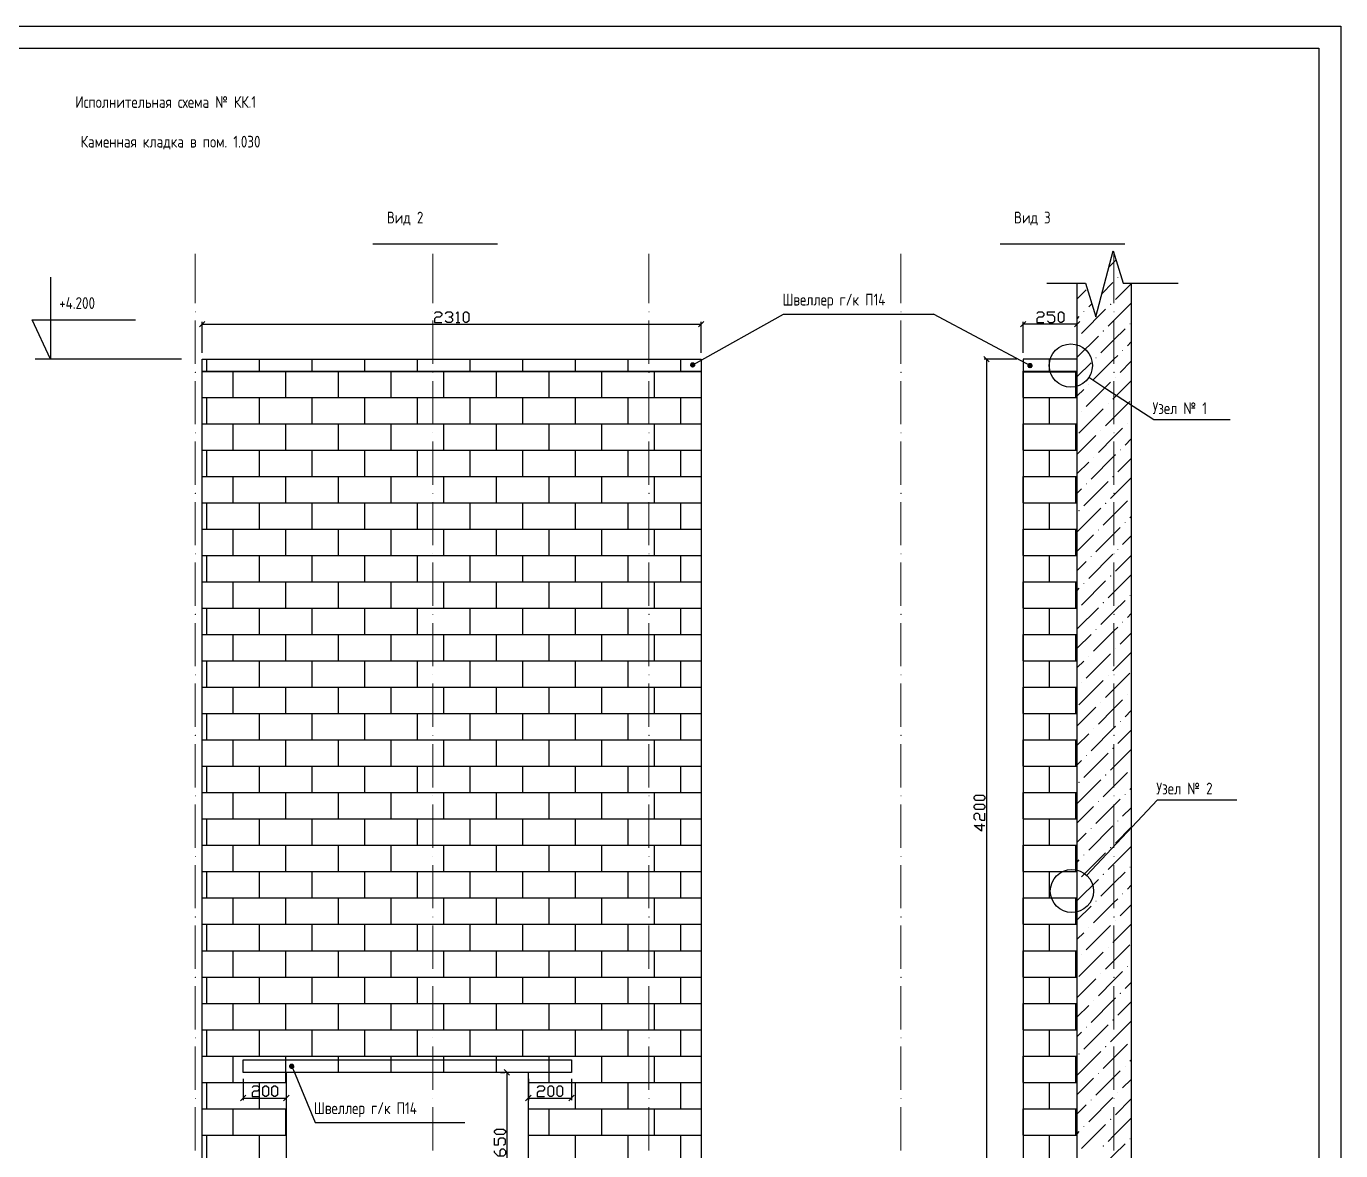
# Model space of a CAD drawing. Header units: millimetres. Extents: x 0.1 to 33, y 0 to 23.4.
# Drawn here: x 16.3 to 33.05, y 9.03 to 23.35 of the extents above; entities that cross this region are included whole.
import ezdxf

# ---------------------------------------------------------------- set-up
doc = ezdxf.new("R2010")
doc.units = ezdxf.units.MM
doc.layers.add('PDF _0', color=7, linetype='Continuous')
doc.layers.add('PDF _Текст', color=7, linetype='Continuous')
doc.layers.add('PDF _Оси-3', color=7, linetype='Continuous', true_color=0x989898)
doc.styles.get("Standard").update_dxf_attribs({"font": 'ГОСТ тип А.ttf'})

msp = doc.modelspace()

# ---------------------------------------------------------------- linework, layer by layer
at = {"layer": 'PDF _0', "lineweight": 25}
for points in [[(0.061, 23.354), (33.046, 23.354), (33.046, 0.031), (0.061, 0.031)], [(1.172, 23.076), (32.768, 23.076), (32.768, 0.309), (1.172, 0.309)], [(21.889, 19.58), (21.867, 19.603), (21.867, 19.695), (21.889, 19.717), (21.912, 19.717), (21.935, 19.695), (21.935, 19.603), (21.912, 19.58)], [(29.471, 19.58), (29.448, 19.603), (29.448, 19.695), (29.471, 19.717), (29.494, 19.717), (29.517, 19.695), (29.517, 19.603), (29.494, 19.58)], [(28.512, 13.514), (28.489, 13.491), (28.398, 13.491), (28.375, 13.514), (28.375, 13.537), (28.398, 13.56), (28.489, 13.56), (28.512, 13.537)], [(28.512, 13.4), (28.489, 13.377), (28.398, 13.377), (28.375, 13.4), (28.375, 13.423), (28.398, 13.445), (28.489, 13.445), (28.512, 13.423)], [(19.336, 9.719), (19.313, 9.742), (19.313, 9.834), (19.336, 9.857), (19.359, 9.857), (19.382, 9.834), (19.382, 9.742), (19.359, 9.719)], [(19.451, 9.719), (19.428, 9.742), (19.428, 9.834), (19.451, 9.857), (19.474, 9.857), (19.497, 9.834), (19.497, 9.742), (19.474, 9.719)], [(22.97, 9.719), (22.947, 9.742), (22.947, 9.834), (22.97, 9.857), (22.993, 9.857), (23.016, 9.834), (23.016, 9.742), (22.993, 9.719)], [(23.085, 9.719), (23.062, 9.742), (23.062, 9.834), (23.085, 9.857), (23.108, 9.857), (23.131, 9.834), (23.131, 9.742), (23.108, 9.719)], [(22.403, 9.259), (22.38, 9.236), (22.288, 9.236), (22.265, 9.259), (22.265, 9.282), (22.288, 9.305), (22.38, 9.305), (22.403, 9.282)]]:
    msp.add_lwpolyline(points, close=True, dxfattribs=at)
for points in [[(20.715, 20.583), (22.303, 20.583)], [(28.705, 20.583), (30.294, 20.583)], [(29.303, 20.081), (29.794, 20.081), (29.925, 19.652), (30.145, 20.494), (30.276, 20.081), (30.977, 20.081)], [(30.183, 20.375), (30.157, 20.349), (30.089, 20.281)], [(16.608, 20.159), (16.608, 19.112), (16.374, 19.616), (17.69, 19.616)], [(30.377, 20.081), (30.377, 7.55), (27.859, 7.55), (27.859, 7.715), (29.001, 7.715)], [(29.689, 7.55), (29.689, 20.081)], [(29.804, 19.995), (29.689, 19.881)], [(30.144, 20.088), (30.002, 19.946)], [(30.377, 20.074), (30.175, 19.872)], [(29.874, 19.818), (29.835, 19.779)], [(30.377, 19.827), (30.157, 19.607), (30.082, 19.532)], [(21.499, 19.695), (21.522, 19.717), (21.568, 19.717), (21.591, 19.695), (21.591, 19.672), (21.568, 19.649), (21.522, 19.649), (21.499, 19.626), (21.499, 19.58), (21.591, 19.58)], [(21.637, 19.695), (21.66, 19.717), (21.706, 19.717), (21.729, 19.695), (21.729, 19.672), (21.706, 19.649), (21.683, 19.649)], [(21.706, 19.649), (21.729, 19.626), (21.729, 19.603), (21.706, 19.58), (21.66, 19.58), (21.637, 19.603)], [(21.775, 19.695), (21.798, 19.717), (21.798, 19.58)], [(24.812, 19.054), (24.837, 19.067), (25.947, 19.687), (25.948, 19.687), (27.856, 19.687)], [(29.062, 19.044), (29.038, 19.057), (27.859, 19.687), (27.858, 19.687)], [(29.173, 19.695), (29.196, 19.717), (29.242, 19.717), (29.265, 19.695), (29.265, 19.672), (29.242, 19.649), (29.196, 19.649), (29.173, 19.626), (29.173, 19.58), (29.265, 19.58)], [(29.311, 19.603), (29.333, 19.58), (29.379, 19.58), (29.402, 19.603), (29.402, 19.649), (29.379, 19.672), (29.311, 19.672), (29.311, 19.717), (29.402, 19.717)], [(29.711, 19.655), (29.689, 19.633)], [(30.051, 19.748), (29.742, 19.439)], [(18.572, 19.595), (18.503, 19.526)], [(18.538, 19.195), (18.538, 19.588)], [(18.538, 19.561), (24.897, 19.561)], [(21.775, 19.58), (21.821, 19.58)], [(24.863, 19.526), (24.931, 19.595)], [(24.897, 19.195), (24.897, 19.588)], [(29.035, 19.595), (28.966, 19.526)], [(29.001, 19.195), (29.001, 19.588)], [(29.689, 19.561), (29.001, 19.561)], [(29.655, 19.526), (29.723, 19.595)], [(29.689, 19.195), (29.689, 19.588)], [(30.298, 19.501), (30.157, 19.36), (29.989, 19.192)], [(29.958, 19.408), (29.689, 19.139)], [(30.377, 19.333), (30.329, 19.285)], [(18.277, 19.112), (16.41, 19.112)], [(28.566, 19.078), (28.497, 19.146)], [(28.918, 19.112), (28.504, 19.112)], [(28.532, 19.112), (28.532, 7.55)], [(30.205, 19.161), (30.157, 19.113), (29.896, 18.852)], [(29.865, 19.068), (29.689, 18.892)], [(30.377, 19.086), (30.236, 18.945)], [(30.113, 18.821), (29.804, 18.512)], [(29.837, 18.882), (30.068, 18.731), (30.663, 18.344), (30.664, 18.344), (31.637, 18.344)], [(30.377, 18.838), (30.157, 18.618), (30.144, 18.605)], [(29.773, 18.728), (29.689, 18.645)], [(30.02, 18.481), (29.711, 18.172)], [(30.36, 18.574), (30.157, 18.371), (30.051, 18.265)], [(29.927, 18.141), (29.689, 17.903)], [(30.267, 18.234), (30.157, 18.124), (29.958, 17.925)], [(30.377, 18.097), (30.298, 18.018)], [(29.835, 17.801), (29.689, 17.656)], [(30.175, 17.894), (30.157, 17.876), (29.865, 17.585)], [(30.377, 17.849), (30.205, 17.678)], [(30.377, 17.602), (30.157, 17.382), (30.113, 17.338)], [(29.742, 17.461), (29.689, 17.408)], [(30.082, 17.554), (29.773, 17.245)], [(30.329, 17.307), (30.157, 17.135), (30.02, 16.998)], [(29.989, 17.214), (29.689, 16.914)], [(30.377, 17.108), (30.36, 17.09)], [(30.236, 16.967), (30.157, 16.888), (29.927, 16.658)], [(29.896, 16.874), (29.689, 16.667)], [(30.377, 16.861), (30.267, 16.751)], [(30.144, 16.627), (29.835, 16.318)], [(30.377, 16.613), (30.175, 16.411)], [(29.804, 16.534), (29.689, 16.42)], [(30.051, 16.287), (29.742, 15.978)], [(30.377, 16.366), (30.157, 16.146), (30.082, 16.071)], [(29.711, 16.194), (29.689, 16.172)], [(29.958, 15.947), (29.689, 15.678)], [(30.298, 16.04), (30.157, 15.899), (29.989, 15.731)], [(30.377, 15.872), (30.329, 15.823)], [(29.865, 15.607), (29.689, 15.431)], [(30.205, 15.7), (30.157, 15.651), (29.896, 15.391)], [(30.377, 15.624), (30.236, 15.483)], [(29.773, 15.267), (29.689, 15.183)], [(30.113, 15.36), (29.804, 15.051)], [(30.377, 15.377), (30.157, 15.157), (30.144, 15.144)], [(30.36, 15.113), (30.157, 14.91), (30.051, 14.804)], [(30.02, 15.02), (29.711, 14.711)], [(30.267, 14.773), (30.157, 14.663), (29.958, 14.464)], [(29.927, 14.68), (29.689, 14.442)], [(30.377, 14.636), (30.298, 14.556)], [(30.175, 14.433), (30.157, 14.415), (29.865, 14.124)], [(29.835, 14.34), (29.689, 14.195)], [(30.377, 14.388), (30.205, 14.216)], [(30.082, 14.093), (29.773, 13.784)], [(30.377, 14.141), (30.157, 13.921), (30.113, 13.877)], [(29.742, 14), (29.689, 13.947)], [(29.989, 13.753), (29.689, 13.453)], [(30.329, 13.846), (30.157, 13.674), (30.02, 13.537)], [(30.377, 13.647), (30.36, 13.629)], [(29.896, 13.413), (29.689, 13.206)], [(29.81, 12.538), (29.998, 12.739), (30.712, 13.499), (30.713, 13.499), (31.724, 13.499)], [(30.236, 13.506), (30.157, 13.426), (29.927, 13.197)], [(30.377, 13.399), (30.267, 13.289)], [(28.398, 13.239), (28.375, 13.262), (28.375, 13.308), (28.398, 13.331), (28.421, 13.331), (28.444, 13.308), (28.444, 13.262), (28.467, 13.239), (28.512, 13.239), (28.512, 13.331)], [(28.467, 13.193), (28.467, 13.101), (28.375, 13.17), (28.512, 13.17)], [(29.804, 13.073), (29.689, 12.958)], [(30.144, 13.166), (29.835, 12.857)], [(30.377, 13.152), (30.175, 12.949)], [(30.377, 12.905), (30.157, 12.685), (30.082, 12.61)], [(29.711, 12.733), (29.689, 12.711)], [(30.051, 12.826), (29.742, 12.517)], [(30.298, 12.579), (30.157, 12.438), (29.989, 12.27)], [(29.958, 12.486), (29.689, 12.217)], [(30.377, 12.411), (30.329, 12.362)], [(30.205, 12.239), (30.157, 12.19), (29.896, 11.93)], [(29.865, 12.146), (29.689, 11.97)], [(30.377, 12.163), (30.236, 12.022)], [(30.113, 11.899), (29.804, 11.59)], [(30.377, 11.916), (30.157, 11.696), (30.144, 11.682)], [(29.773, 11.806), (29.689, 11.722)], [(30.02, 11.559), (29.711, 11.25)], [(30.36, 11.652), (30.157, 11.449), (30.051, 11.342)], [(30.267, 11.312), (30.157, 11.201), (29.958, 11.003)], [(29.927, 11.219), (29.689, 10.981)], [(30.377, 11.174), (30.298, 11.095)], [(30.175, 10.972), (30.157, 10.954), (29.865, 10.663)], [(30.377, 10.927), (30.205, 10.755)], [(29.835, 10.879), (29.689, 10.733)], [(30.082, 10.632), (29.773, 10.323)], [(30.377, 10.68), (30.157, 10.46), (30.113, 10.415)], [(29.742, 10.539), (29.689, 10.486)], [(30.329, 10.385), (30.157, 10.213), (30.02, 10.075)], [(29.989, 10.292), (29.689, 9.992)], [(19.69, 10.079), (19.701, 10.053), (19.978, 9.387), (19.979, 9.387), (21.886, 9.387)], [(22.456, 9.993), (22.388, 10.062)], [(30.377, 10.186), (30.36, 10.168)], [(19.061, 9.945), (19.061, 9.673)], [(19.611, 9.945), (19.611, 9.673)], [(22.339, 10.027), (22.394, 10.027)], [(22.422, 10.027), (22.422, 8.238)], [(22.695, 9.945), (22.695, 9.673)], [(23.245, 9.945), (23.245, 9.673)], [(29.896, 9.952), (29.689, 9.745)], [(30.236, 10.045), (30.157, 9.965), (29.927, 9.736)], [(30.377, 9.938), (30.267, 9.828)], [(19.095, 9.735), (19.026, 9.666)], [(19.175, 9.834), (19.198, 9.857), (19.244, 9.857), (19.267, 9.834), (19.267, 9.811), (19.244, 9.788), (19.198, 9.788), (19.175, 9.765), (19.175, 9.719), (19.267, 9.719)], [(19.577, 9.666), (19.646, 9.735)], [(22.729, 9.735), (22.66, 9.666)], [(22.809, 9.834), (22.832, 9.857), (22.878, 9.857), (22.901, 9.834), (22.901, 9.811), (22.878, 9.788), (22.832, 9.788), (22.809, 9.765), (22.809, 9.719), (22.901, 9.719)], [(23.211, 9.666), (23.28, 9.735)], [(19.061, 9.7), (19.611, 9.7)], [(22.695, 9.7), (23.245, 9.7)], [(29.804, 9.612), (29.689, 9.497)], [(30.144, 9.705), (29.835, 9.396)], [(30.377, 9.691), (30.175, 9.488)], [(30.377, 9.444), (30.157, 9.224), (30.082, 9.148)], [(29.711, 9.272), (29.689, 9.25)], [(30.051, 9.365), (29.742, 9.056)], [(22.38, 9.098), (22.403, 9.121), (22.403, 9.167), (22.38, 9.19), (22.334, 9.19), (22.311, 9.167), (22.311, 9.098), (22.265, 9.098), (22.265, 9.19)], [(22.334, 8.96), (22.334, 9.029), (22.357, 9.052), (22.38, 9.052), (22.403, 9.029), (22.403, 8.983), (22.38, 8.96), (22.311, 8.96), (22.265, 9.006), (22.265, 9.029)], [(30.298, 9.117), (30.157, 8.976), (29.989, 8.808)]]:
    msp.add_lwpolyline(points, dxfattribs=at)
at = {"layer": 'PDF _0', "lineweight": 5}
for points in [[(30.205, 20.15), (30.207, 20.15), (30.207, 20.152), (30.205, 20.152)], [(30.113, 19.81), (30.115, 19.81), (30.115, 19.812), (30.113, 19.812)], [(29.773, 19.717), (29.775, 19.717), (29.775, 19.719), (29.773, 19.719)], [(30.02, 19.47), (30.022, 19.47), (30.022, 19.472), (30.02, 19.472)], [(30.36, 19.563), (30.362, 19.563), (30.362, 19.565), (30.36, 19.565)], [(29.927, 19.13), (29.929, 19.13), (29.929, 19.132), (29.927, 19.132)], [(30.267, 19.223), (30.269, 19.223), (30.269, 19.225), (30.267, 19.225)], [(29.835, 18.79), (29.837, 18.79), (29.837, 18.792), (29.835, 18.792)], [(30.175, 18.883), (30.177, 18.883), (30.177, 18.885), (30.175, 18.885)], [(29.742, 18.45), (29.744, 18.45), (29.744, 18.452), (29.742, 18.452)], [(30.082, 18.543), (30.084, 18.543), (30.084, 18.545), (30.082, 18.545)], [(30.329, 18.296), (30.331, 18.296), (30.331, 18.298), (30.329, 18.298)], [(29.989, 18.203), (29.991, 18.203), (29.991, 18.205), (29.989, 18.205)], [(30.236, 17.956), (30.238, 17.956), (30.238, 17.958), (30.236, 17.958)], [(29.896, 17.863), (29.898, 17.863), (29.898, 17.865), (29.896, 17.865)], [(30.144, 17.616), (30.146, 17.616), (30.146, 17.618), (30.144, 17.618)], [(29.804, 17.523), (29.806, 17.523), (29.806, 17.525), (29.804, 17.525)], [(30.051, 17.276), (30.053, 17.276), (30.053, 17.278), (30.051, 17.278)], [(29.711, 17.183), (29.713, 17.183), (29.713, 17.185), (29.711, 17.185)], [(29.958, 16.936), (29.96, 16.936), (29.96, 16.938), (29.958, 16.938)], [(30.298, 17.029), (30.3, 17.029), (30.3, 17.031), (30.298, 17.031)], [(29.865, 16.596), (29.867, 16.596), (29.867, 16.598), (29.865, 16.598)], [(30.205, 16.689), (30.207, 16.689), (30.207, 16.691), (30.205, 16.691)], [(29.773, 16.256), (29.775, 16.256), (29.775, 16.258), (29.773, 16.258)], [(30.113, 16.349), (30.115, 16.349), (30.115, 16.351), (30.113, 16.351)], [(30.36, 16.102), (30.362, 16.102), (30.362, 16.104), (30.36, 16.104)], [(30.02, 16.009), (30.022, 16.009), (30.022, 16.011), (30.02, 16.011)], [(30.267, 15.762), (30.269, 15.762), (30.269, 15.764), (30.267, 15.764)], [(29.927, 15.669), (29.929, 15.669), (29.929, 15.671), (29.927, 15.671)], [(30.175, 15.422), (30.177, 15.422), (30.177, 15.424), (30.175, 15.424)], [(29.835, 15.329), (29.837, 15.329), (29.837, 15.331), (29.835, 15.331)], [(30.082, 15.082), (30.084, 15.082), (30.084, 15.084), (30.082, 15.084)], [(29.742, 14.989), (29.744, 14.989), (29.744, 14.991), (29.742, 14.991)], [(29.989, 14.742), (29.991, 14.742), (29.991, 14.744), (29.989, 14.744)], [(30.329, 14.835), (30.331, 14.835), (30.331, 14.837), (30.329, 14.837)], [(29.896, 14.402), (29.898, 14.402), (29.898, 14.404), (29.896, 14.404)], [(30.236, 14.495), (30.238, 14.495), (30.238, 14.497), (30.236, 14.497)], [(30.144, 14.155), (30.146, 14.155), (30.146, 14.157), (30.144, 14.157)], [(29.804, 14.062), (29.806, 14.062), (29.806, 14.064), (29.804, 14.064)], [(30.051, 13.815), (30.053, 13.815), (30.053, 13.817), (30.051, 13.817)], [(29.711, 13.722), (29.713, 13.722), (29.713, 13.724), (29.711, 13.724)], [(30.298, 13.568), (30.3, 13.568), (30.3, 13.57), (30.298, 13.57)], [(29.958, 13.475), (29.96, 13.475), (29.96, 13.477), (29.958, 13.477)], [(29.865, 13.135), (29.867, 13.135), (29.867, 13.137), (29.865, 13.137)], [(30.205, 13.228), (30.207, 13.228), (30.207, 13.23), (30.205, 13.23)], [(29.773, 12.795), (29.775, 12.795), (29.775, 12.797), (29.773, 12.797)], [(30.113, 12.888), (30.115, 12.888), (30.115, 12.89), (30.113, 12.89)], [(30.36, 12.64), (30.362, 12.64), (30.362, 12.642), (30.36, 12.642)], [(30.02, 12.548), (30.022, 12.548), (30.022, 12.55), (30.02, 12.55)], [(30.267, 12.3), (30.269, 12.3), (30.269, 12.302), (30.267, 12.302)], [(29.927, 12.208), (29.929, 12.208), (29.929, 12.21), (29.927, 12.21)], [(30.175, 11.961), (30.177, 11.961), (30.177, 11.963), (30.175, 11.963)], [(29.835, 11.868), (29.837, 11.868), (29.837, 11.87), (29.835, 11.87)], [(30.082, 11.621), (30.084, 11.621), (30.084, 11.623), (30.082, 11.623)], [(29.742, 11.528), (29.744, 11.528), (29.744, 11.53), (29.742, 11.53)], [(29.989, 11.281), (29.991, 11.281), (29.991, 11.283), (29.989, 11.283)], [(30.329, 11.373), (30.331, 11.373), (30.331, 11.375), (30.329, 11.375)], [(29.896, 10.941), (29.898, 10.941), (29.898, 10.943), (29.896, 10.943)], [(30.236, 11.033), (30.238, 11.033), (30.238, 11.035), (30.236, 11.035)], [(29.804, 10.601), (29.806, 10.601), (29.806, 10.603), (29.804, 10.603)], [(30.144, 10.694), (30.146, 10.694), (30.146, 10.696), (30.144, 10.696)], [(29.711, 10.261), (29.713, 10.261), (29.713, 10.263), (29.711, 10.263)], [(30.051, 10.354), (30.053, 10.354), (30.053, 10.356), (30.051, 10.356)], [(30.298, 10.106), (30.3, 10.106), (30.3, 10.108), (30.298, 10.108)], [(29.958, 10.014), (29.96, 10.014), (29.96, 10.016), (29.958, 10.016)], [(30.205, 9.766), (30.207, 9.766), (30.207, 9.768), (30.205, 9.768)], [(29.865, 9.674), (29.867, 9.674), (29.867, 9.676), (29.865, 9.676)], [(30.113, 9.427), (30.115, 9.427), (30.115, 9.429), (30.113, 9.429)], [(29.773, 9.334), (29.775, 9.334), (29.775, 9.336), (29.773, 9.336)], [(30.02, 9.087), (30.022, 9.087), (30.022, 9.089), (30.02, 9.089)], [(30.36, 9.179), (30.362, 9.179), (30.362, 9.181), (30.36, 9.181)]]:
    msp.add_lwpolyline(points, close=True, dxfattribs=at)
at = {"layer": 'PDF _0', "lineweight": 30}
for points in [[(18.538, 7.55), (18.538, 19.112), (24.897, 19.112), (24.897, 7.55)], [(29.689, 7.55), (29.689, 19.112), (29.001, 19.112), (29.001, 7.55)]]:
    msp.add_lwpolyline(points, dxfattribs=at)
at = {"layer": 'PDF _0', "color": 1, "lineweight": 30}
for points in [[(18.538, 19.112), (24.897, 19.112), (24.897, 18.952), (18.538, 18.952)], [(29.689, 19.112), (29.001, 19.112), (29.001, 18.952), (29.689, 18.952)], [(19.611, 10.027), (19.061, 10.027), (19.061, 10.187), (22.695, 10.187), (23.245, 10.187), (23.245, 10.027)]]:
    msp.add_lwpolyline(points, close=True, dxfattribs=at)
at = {"layer": 'PDF _0', "color": 8, "lineweight": 25, "true_color": 0x808080}
for points in [[(18.597, 18.961), (18.597, 19.112)], [(19.268, 18.961), (19.268, 19.112)], [(19.939, 18.961), (19.939, 19.112)], [(20.611, 18.961), (20.611, 19.112)], [(21.282, 18.961), (21.282, 19.112)], [(21.953, 18.961), (21.953, 19.112)], [(22.625, 18.961), (22.625, 19.112)], [(23.296, 18.961), (23.296, 19.112)], [(23.967, 18.961), (23.967, 19.112)], [(24.638, 18.961), (24.638, 19.112)], [(29.337, 18.961), (29.337, 18.976), (29.337, 19.089), (29.337, 19.112)], [(18.538, 18.961), (21.478, 18.961), (24.231, 18.961), (24.897, 18.961)], [(18.932, 18.626), (18.932, 18.952), (18.932, 18.961)], [(19.604, 18.626), (19.604, 18.952), (19.604, 18.961)], [(20.275, 18.626), (20.275, 18.952), (20.275, 18.961)], [(20.946, 18.626), (20.946, 18.952), (20.946, 18.961)], [(21.618, 18.626), (21.618, 18.952), (21.618, 18.961)], [(22.289, 18.626), (22.289, 18.952), (22.289, 18.961)], [(22.96, 18.626), (22.96, 18.952), (22.96, 18.961)], [(23.631, 18.626), (23.631, 18.952), (23.631, 18.961)], [(24.303, 18.626), (24.303, 18.952), (24.303, 18.961)], [(29.001, 18.961), (29.341, 18.961), (29.689, 18.961)], [(29.002, 18.626), (29.002, 18.952), (29.002, 18.961)], [(29.673, 18.626), (29.673, 18.952), (29.673, 18.961)], [(18.538, 18.626), (21.478, 18.626), (24.231, 18.626), (24.897, 18.626)], [(18.597, 18.29), (18.597, 18.626)], [(19.268, 18.29), (19.268, 18.626)], [(19.939, 18.29), (19.939, 18.626)], [(20.611, 18.29), (20.611, 18.626)], [(21.282, 18.29), (21.282, 18.626)], [(21.953, 18.29), (21.953, 18.626)], [(22.625, 18.29), (22.625, 18.626)], [(23.296, 18.29), (23.296, 18.626)], [(23.967, 18.29), (23.967, 18.626)], [(24.638, 18.29), (24.638, 18.626)], [(29.001, 18.626), (29.689, 18.626)], [(29.337, 18.29), (29.337, 18.626)], [(18.538, 18.29), (21.478, 18.29), (24.231, 18.29), (24.897, 18.29)], [(18.932, 17.954), (18.932, 18.29)], [(19.604, 17.954), (19.604, 18.29)], [(20.275, 17.954), (20.275, 18.29)], [(20.946, 17.954), (20.946, 18.29)], [(21.618, 17.954), (21.618, 18.29)], [(22.289, 17.954), (22.289, 18.29)], [(22.96, 17.954), (22.96, 18.29)], [(23.631, 17.954), (23.631, 18.29)], [(24.303, 17.954), (24.303, 18.29)], [(29.001, 18.29), (29.689, 18.29)], [(29.002, 17.954), (29.002, 18.29)], [(29.673, 17.954), (29.673, 18.29)], [(18.538, 17.954), (21.478, 17.954), (24.231, 17.954), (24.897, 17.954)], [(18.597, 17.619), (18.597, 17.954)], [(19.268, 17.619), (19.268, 17.954)], [(19.939, 17.619), (19.939, 17.954)], [(20.611, 17.619), (20.611, 17.954)], [(21.282, 17.619), (21.282, 17.954)], [(21.953, 17.619), (21.953, 17.954)], [(22.625, 17.619), (22.625, 17.954)], [(23.296, 17.619), (23.296, 17.954)], [(23.967, 17.619), (23.967, 17.954)], [(24.638, 17.619), (24.638, 17.954)], [(29.001, 17.954), (29.689, 17.954)], [(29.337, 17.619), (29.337, 17.954)], [(18.538, 17.619), (21.478, 17.619), (24.231, 17.619), (24.897, 17.619)], [(18.932, 17.283), (18.932, 17.619)], [(19.604, 17.283), (19.604, 17.619)], [(20.275, 17.283), (20.275, 17.619)], [(20.946, 17.283), (20.946, 17.619)], [(21.618, 17.283), (21.618, 17.619)], [(22.289, 17.283), (22.289, 17.619)], [(22.96, 17.283), (22.96, 17.619)], [(23.631, 17.283), (23.631, 17.619)], [(24.303, 17.283), (24.303, 17.619)], [(29.001, 17.619), (29.689, 17.619)], [(29.002, 17.283), (29.002, 17.619)], [(29.673, 17.283), (29.673, 17.619)], [(18.538, 17.283), (21.478, 17.283), (24.231, 17.283), (24.897, 17.283)], [(18.597, 16.947), (18.597, 17.283)], [(19.268, 16.947), (19.268, 17.283)], [(19.939, 16.947), (19.939, 17.283)], [(20.611, 16.947), (20.611, 17.283)], [(21.282, 16.947), (21.282, 17.283)], [(21.953, 16.947), (21.953, 17.283)], [(22.625, 16.947), (22.625, 17.283)], [(23.296, 16.947), (23.296, 17.283)], [(23.967, 16.947), (23.967, 17.283)], [(24.638, 16.947), (24.638, 17.283)], [(29.001, 17.283), (29.689, 17.283)], [(29.337, 16.947), (29.337, 17.283)], [(18.538, 16.947), (21.478, 16.947), (24.231, 16.947), (24.897, 16.947)], [(18.932, 16.612), (18.932, 16.947)], [(19.604, 16.612), (19.604, 16.947)], [(20.275, 16.612), (20.275, 16.947)], [(20.946, 16.612), (20.946, 16.947)], [(21.618, 16.612), (21.618, 16.947)], [(22.289, 16.612), (22.289, 16.947)], [(22.96, 16.612), (22.96, 16.947)], [(23.631, 16.612), (23.631, 16.947)], [(24.303, 16.612), (24.303, 16.947)], [(29.001, 16.947), (29.689, 16.947)], [(29.002, 16.612), (29.002, 16.947)], [(29.673, 16.612), (29.673, 16.947)], [(18.538, 16.612), (21.478, 16.612), (24.231, 16.612), (24.897, 16.612)], [(18.597, 16.276), (18.597, 16.612)], [(19.268, 16.276), (19.268, 16.612)], [(19.939, 16.276), (19.939, 16.612)], [(20.611, 16.276), (20.611, 16.612)], [(21.282, 16.276), (21.282, 16.612)], [(21.953, 16.276), (21.953, 16.612)], [(22.625, 16.276), (22.625, 16.612)], [(23.296, 16.276), (23.296, 16.612)], [(23.967, 16.276), (23.967, 16.612)], [(24.638, 16.276), (24.638, 16.612)], [(29.001, 16.612), (29.689, 16.612)], [(29.337, 16.276), (29.337, 16.612)], [(18.538, 16.276), (21.478, 16.276), (24.231, 16.276), (24.897, 16.276)], [(18.932, 15.941), (18.932, 16.276)], [(19.604, 15.941), (19.604, 16.276)], [(20.275, 15.941), (20.275, 16.276)], [(20.946, 15.941), (20.946, 16.276)], [(21.618, 15.941), (21.618, 16.276)], [(22.289, 15.941), (22.289, 16.276)], [(22.96, 15.941), (22.96, 16.276)], [(23.631, 15.941), (23.631, 16.276)], [(24.303, 15.941), (24.303, 16.276)], [(29.001, 16.276), (29.689, 16.276)], [(29.002, 15.941), (29.002, 16.276)], [(29.673, 15.941), (29.673, 16.276)], [(18.538, 15.941), (21.478, 15.941), (24.231, 15.941), (24.897, 15.941)], [(18.597, 15.605), (18.597, 15.941)], [(19.268, 15.605), (19.268, 15.941)], [(19.939, 15.605), (19.939, 15.941)], [(20.611, 15.605), (20.611, 15.941)], [(21.282, 15.605), (21.282, 15.941)], [(21.953, 15.605), (21.953, 15.941)], [(22.625, 15.605), (22.625, 15.941)], [(23.296, 15.605), (23.296, 15.941)], [(23.967, 15.605), (23.967, 15.941)], [(24.638, 15.605), (24.638, 15.941)], [(29.001, 15.941), (29.689, 15.941)], [(29.337, 15.605), (29.337, 15.941)], [(18.538, 15.605), (21.478, 15.605), (24.231, 15.605), (24.897, 15.605)], [(18.932, 15.269), (18.932, 15.605)], [(19.604, 15.269), (19.604, 15.605)], [(20.275, 15.269), (20.275, 15.605)], [(20.946, 15.269), (20.946, 15.605)], [(21.618, 15.269), (21.618, 15.605)], [(22.289, 15.269), (22.289, 15.605)], [(22.96, 15.269), (22.96, 15.605)], [(23.631, 15.269), (23.631, 15.605)], [(24.303, 15.269), (24.303, 15.605)], [(29.001, 15.605), (29.689, 15.605)], [(29.002, 15.269), (29.002, 15.605)], [(29.673, 15.269), (29.673, 15.605)], [(18.538, 15.269), (21.478, 15.269), (24.231, 15.269), (24.897, 15.269)], [(18.597, 14.934), (18.597, 15.269)], [(19.268, 14.934), (19.268, 15.269)], [(19.939, 14.934), (19.939, 15.269)], [(20.611, 14.934), (20.611, 15.269)], [(21.282, 14.934), (21.282, 15.269)], [(21.953, 14.934), (21.953, 15.269)], [(22.625, 14.934), (22.625, 15.269)], [(23.296, 14.934), (23.296, 15.269)], [(23.967, 14.934), (23.967, 15.269)], [(24.638, 14.934), (24.638, 15.269)], [(29.001, 15.269), (29.689, 15.269)], [(29.337, 14.934), (29.337, 15.269)], [(18.538, 14.934), (21.478, 14.934), (24.231, 14.934), (24.897, 14.934)], [(18.932, 14.598), (18.932, 14.934)], [(19.604, 14.598), (19.604, 14.934)], [(20.275, 14.598), (20.275, 14.934)], [(20.946, 14.598), (20.946, 14.934)], [(21.618, 14.598), (21.618, 14.934)], [(22.289, 14.598), (22.289, 14.934)], [(22.96, 14.598), (22.96, 14.934)], [(23.631, 14.598), (23.631, 14.934)], [(24.303, 14.598), (24.303, 14.934)], [(29.001, 14.934), (29.689, 14.934)], [(29.002, 14.598), (29.002, 14.934)], [(29.673, 14.598), (29.673, 14.934)], [(18.538, 14.598), (21.478, 14.598), (24.231, 14.598), (24.897, 14.598)], [(18.597, 14.262), (18.597, 14.598)], [(19.268, 14.262), (19.268, 14.598)], [(19.939, 14.262), (19.939, 14.598)], [(20.611, 14.262), (20.611, 14.598)], [(21.282, 14.262), (21.282, 14.598)], [(21.953, 14.262), (21.953, 14.598)], [(22.625, 14.262), (22.625, 14.598)], [(23.296, 14.262), (23.296, 14.598)], [(23.967, 14.262), (23.967, 14.598)], [(24.638, 14.262), (24.638, 14.598)], [(29.001, 14.598), (29.689, 14.598)], [(29.337, 14.262), (29.337, 14.598)], [(18.538, 14.262), (21.478, 14.262), (24.231, 14.262), (24.897, 14.262)], [(18.932, 13.927), (18.932, 14.262)], [(19.604, 13.927), (19.604, 14.262)], [(20.275, 13.927), (20.275, 14.262)], [(20.946, 13.927), (20.946, 14.262)], [(21.618, 13.927), (21.618, 14.262)], [(22.289, 13.927), (22.289, 14.262)], [(22.96, 13.927), (22.96, 14.262)], [(23.631, 13.927), (23.631, 14.262)], [(24.303, 13.927), (24.303, 14.262)], [(29.001, 14.262), (29.689, 14.262)], [(29.002, 13.927), (29.002, 14.262)], [(29.673, 13.927), (29.673, 14.262)], [(18.538, 13.927), (21.478, 13.927), (24.231, 13.927), (24.897, 13.927)], [(18.597, 13.591), (18.597, 13.927)], [(19.268, 13.591), (19.268, 13.927)], [(19.939, 13.591), (19.939, 13.927)], [(20.611, 13.591), (20.611, 13.927)], [(21.282, 13.591), (21.282, 13.927)], [(21.953, 13.591), (21.953, 13.927)], [(22.625, 13.591), (22.625, 13.927)], [(23.296, 13.591), (23.296, 13.927)], [(23.967, 13.591), (23.967, 13.927)], [(24.638, 13.591), (24.638, 13.927)], [(29.001, 13.927), (29.689, 13.927)], [(29.337, 13.591), (29.337, 13.927)], [(18.538, 13.591), (21.478, 13.591), (24.231, 13.591), (24.897, 13.591)], [(18.932, 13.255), (18.932, 13.591)], [(19.604, 13.255), (19.604, 13.591)], [(20.275, 13.255), (20.275, 13.591)], [(20.946, 13.255), (20.946, 13.591)], [(21.618, 13.255), (21.618, 13.591)], [(22.289, 13.255), (22.289, 13.591)], [(22.96, 13.255), (22.96, 13.591)], [(23.631, 13.255), (23.631, 13.591)], [(24.303, 13.255), (24.303, 13.591)], [(29.001, 13.591), (29.689, 13.591)], [(29.002, 13.255), (29.002, 13.591)], [(29.673, 13.255), (29.673, 13.591)], [(18.538, 13.255), (21.478, 13.255), (24.231, 13.255), (24.897, 13.255)], [(18.597, 12.92), (18.597, 13.255)], [(19.268, 12.92), (19.268, 13.255)], [(19.939, 12.92), (19.939, 13.255)], [(20.611, 12.92), (20.611, 13.255)], [(21.282, 12.92), (21.282, 13.255)], [(21.953, 12.92), (21.953, 13.255)], [(22.625, 12.92), (22.625, 13.255)], [(23.296, 12.92), (23.296, 13.255)], [(23.967, 12.92), (23.967, 13.255)], [(24.638, 12.92), (24.638, 13.255)], [(29.001, 13.255), (29.689, 13.255)], [(29.337, 12.92), (29.337, 13.255)], [(18.538, 12.92), (21.478, 12.92), (24.231, 12.92), (24.897, 12.92)], [(18.932, 12.584), (18.932, 12.92)], [(19.604, 12.584), (19.604, 12.92)], [(20.275, 12.584), (20.275, 12.92)], [(20.946, 12.584), (20.946, 12.92)], [(21.618, 12.584), (21.618, 12.92)], [(22.289, 12.584), (22.289, 12.92)], [(22.96, 12.584), (22.96, 12.92)], [(23.631, 12.584), (23.631, 12.92)], [(24.303, 12.584), (24.303, 12.92)], [(29.001, 12.92), (29.689, 12.92)], [(29.002, 12.584), (29.002, 12.92)], [(29.673, 12.584), (29.673, 12.92)], [(18.538, 12.584), (21.478, 12.584), (24.231, 12.584), (24.897, 12.584)], [(18.597, 12.249), (18.597, 12.584)], [(19.268, 12.249), (19.268, 12.584)], [(19.939, 12.249), (19.939, 12.584)], [(20.611, 12.249), (20.611, 12.584)], [(21.282, 12.249), (21.282, 12.584)], [(21.953, 12.249), (21.953, 12.584)], [(22.625, 12.249), (22.625, 12.584)], [(23.296, 12.249), (23.296, 12.584)], [(23.967, 12.249), (23.967, 12.584)], [(24.638, 12.249), (24.638, 12.584)], [(29.001, 12.584), (29.689, 12.584)], [(29.337, 12.249), (29.337, 12.584)], [(18.538, 12.249), (21.478, 12.249), (24.231, 12.249), (24.897, 12.249)], [(18.932, 11.913), (18.932, 12.249)], [(19.604, 11.913), (19.604, 12.249)], [(20.275, 11.913), (20.275, 12.249)], [(20.946, 11.913), (20.946, 12.249)], [(21.618, 11.913), (21.618, 12.249)], [(22.289, 11.913), (22.289, 12.249)], [(22.96, 11.913), (22.96, 12.249)], [(23.631, 11.913), (23.631, 12.249)], [(24.303, 11.913), (24.303, 12.249)], [(29.001, 12.249), (29.689, 12.249)], [(29.002, 11.913), (29.002, 12.249)], [(29.673, 11.913), (29.673, 12.249)], [(18.538, 11.913), (21.478, 11.913), (24.231, 11.913), (24.897, 11.913)], [(18.597, 11.577), (18.597, 11.913)], [(19.268, 11.577), (19.268, 11.913)], [(19.939, 11.577), (19.939, 11.913)], [(20.611, 11.577), (20.611, 11.913)], [(21.282, 11.577), (21.282, 11.913)], [(21.953, 11.577), (21.953, 11.913)], [(22.625, 11.577), (22.625, 11.913)], [(23.296, 11.577), (23.296, 11.913)], [(23.967, 11.577), (23.967, 11.913)], [(24.638, 11.577), (24.638, 11.913)], [(29.001, 11.913), (29.689, 11.913)], [(29.337, 11.577), (29.337, 11.913)], [(18.538, 11.577), (21.478, 11.577), (24.231, 11.577), (24.897, 11.577)], [(18.932, 11.242), (18.932, 11.577)], [(19.604, 11.242), (19.604, 11.577)], [(20.275, 11.242), (20.275, 11.577)], [(20.946, 11.242), (20.946, 11.577)], [(21.618, 11.242), (21.618, 11.577)], [(22.289, 11.242), (22.289, 11.577)], [(22.96, 11.242), (22.96, 11.577)], [(23.631, 11.242), (23.631, 11.577)], [(24.303, 11.242), (24.303, 11.577)], [(29.001, 11.577), (29.689, 11.577)], [(29.002, 11.242), (29.002, 11.577)], [(29.673, 11.242), (29.673, 11.577)], [(18.538, 11.242), (21.478, 11.242), (24.231, 11.242), (24.897, 11.242)], [(18.597, 10.906), (18.597, 11.242)], [(19.268, 10.906), (19.268, 11.242)], [(19.939, 10.906), (19.939, 11.242)], [(20.611, 10.906), (20.611, 11.242)], [(21.282, 10.906), (21.282, 11.242)], [(21.953, 10.906), (21.953, 11.242)], [(22.625, 10.906), (22.625, 11.242)], [(23.296, 10.906), (23.296, 11.242)], [(23.967, 10.906), (23.967, 11.242)], [(24.638, 10.906), (24.638, 11.242)], [(29.001, 11.242), (29.689, 11.242)], [(29.337, 10.906), (29.337, 11.242)], [(18.538, 10.906), (21.478, 10.906), (24.231, 10.906), (24.897, 10.906)], [(18.932, 10.57), (18.932, 10.906)], [(19.604, 10.57), (19.604, 10.906)], [(20.275, 10.57), (20.275, 10.906)], [(20.946, 10.57), (20.946, 10.906)], [(21.618, 10.57), (21.618, 10.906)], [(22.289, 10.57), (22.289, 10.906)], [(22.96, 10.57), (22.96, 10.906)], [(23.631, 10.57), (23.631, 10.906)], [(24.303, 10.57), (24.303, 10.906)], [(29.001, 10.906), (29.689, 10.906)], [(29.002, 10.57), (29.002, 10.906)], [(29.673, 10.57), (29.673, 10.906)], [(18.538, 10.57), (21.478, 10.57), (24.231, 10.57), (24.897, 10.57)], [(18.597, 10.235), (18.597, 10.57)], [(19.268, 10.235), (19.268, 10.57)], [(19.939, 10.235), (19.939, 10.57)], [(20.611, 10.235), (20.611, 10.57)], [(21.282, 10.235), (21.282, 10.57)], [(21.953, 10.235), (21.953, 10.57)], [(22.625, 10.235), (22.625, 10.57)], [(23.296, 10.235), (23.296, 10.57)], [(23.967, 10.235), (23.967, 10.57)], [(24.638, 10.235), (24.638, 10.57)], [(29.001, 10.57), (29.689, 10.57)], [(29.337, 10.235), (29.337, 10.57)], [(18.538, 10.235), (21.478, 10.235), (24.231, 10.235), (24.897, 10.235)], [(18.932, 9.899), (18.932, 10.235)], [(19.604, 9.899), (19.604, 10.027), (19.604, 10.187), (19.604, 10.235)], [(20.275, 10.027), (20.275, 10.187), (20.275, 10.235)], [(20.946, 10.027), (20.946, 10.187), (20.946, 10.235)], [(21.618, 10.027), (21.618, 10.187), (21.618, 10.235)], [(22.289, 10.027), (22.289, 10.187), (22.289, 10.235)], [(22.96, 9.899), (22.96, 10.027), (22.96, 10.187), (22.96, 10.235)], [(23.631, 9.899), (23.631, 10.235)], [(24.303, 9.899), (24.303, 10.235)], [(29.001, 10.235), (29.689, 10.235)], [(29.002, 9.899), (29.002, 10.235)], [(29.673, 9.899), (29.673, 10.235)], [(18.538, 9.899), (19.611, 9.899)], [(18.597, 9.563), (18.597, 9.899)], [(19.268, 9.563), (19.268, 9.899)], [(22.695, 9.899), (24.231, 9.899), (24.897, 9.899)], [(23.296, 9.563), (23.296, 9.899)], [(23.967, 9.563), (23.967, 9.899)], [(24.638, 9.563), (24.638, 9.899)], [(29.001, 9.899), (29.689, 9.899)], [(29.337, 9.563), (29.337, 9.899)], [(18.538, 9.563), (19.611, 9.563)], [(18.932, 9.228), (18.932, 9.563)], [(19.604, 9.228), (19.604, 9.563)], [(22.695, 9.563), (24.231, 9.563), (24.897, 9.563)], [(22.96, 9.228), (22.96, 9.563)], [(23.631, 9.228), (23.631, 9.563)], [(24.303, 9.228), (24.303, 9.563)], [(29.001, 9.563), (29.689, 9.563)], [(29.002, 9.228), (29.002, 9.563)], [(29.673, 9.228), (29.673, 9.563)], [(18.538, 9.228), (19.611, 9.228)], [(18.597, 8.892), (18.597, 9.228)], [(19.268, 8.892), (19.268, 9.228)], [(22.695, 9.228), (24.231, 9.228), (24.897, 9.228)], [(23.296, 8.892), (23.296, 9.228)], [(23.967, 8.892), (23.967, 9.228)], [(24.638, 8.892), (24.638, 9.228)], [(29.001, 9.228), (29.689, 9.228)], [(29.337, 8.892), (29.337, 9.228)]]:
    msp.add_lwpolyline(points, dxfattribs=at)
at = {"layer": 'PDF _0', "lineweight": 0}
for points in [[(24.762, 19.046), (24.761, 19.04), (24.788, 19.04)], [(24.761, 19.04), (24.762, 19.033), (24.788, 19.04)], [(24.764, 19.053), (24.762, 19.046), (24.788, 19.04)], [(24.762, 19.033), (24.764, 19.027), (24.788, 19.04)], [(24.767, 19.058), (24.764, 19.053), (24.788, 19.04)], [(24.764, 19.027), (24.768, 19.022), (24.788, 19.04)], [(24.772, 19.063), (24.767, 19.058), (24.788, 19.04)], [(24.768, 19.022), (24.773, 19.017), (24.788, 19.04)], [(24.778, 19.066), (24.772, 19.063), (24.788, 19.04)], [(24.773, 19.017), (24.779, 19.014), (24.788, 19.04)], [(24.784, 19.068), (24.778, 19.066), (24.788, 19.04)], [(24.779, 19.014), (24.786, 19.013), (24.788, 19.04)], [(24.791, 19.068), (24.784, 19.068), (24.788, 19.04)], [(24.786, 19.013), (24.792, 19.013), (24.788, 19.04)], [(24.798, 19.066), (24.791, 19.068), (24.788, 19.04)], [(24.804, 19.063), (24.798, 19.066), (24.788, 19.04)], [(24.809, 19.059), (24.804, 19.063), (24.788, 19.04)], [(24.812, 19.054), (24.809, 19.059), (24.788, 19.04)], [(24.815, 19.048), (24.812, 19.054), (24.788, 19.04)], [(24.816, 19.041), (24.815, 19.048), (24.788, 19.04)], [(24.815, 19.034), (24.816, 19.041), (24.788, 19.04)], [(24.792, 19.013), (24.799, 19.015), (24.788, 19.04)], [(24.799, 19.015), (24.805, 19.018), (24.788, 19.04)], [(24.805, 19.018), (24.81, 19.023), (24.788, 19.04)], [(24.81, 19.023), (24.813, 19.028), (24.788, 19.04)], [(24.813, 19.028), (24.815, 19.034), (24.788, 19.04)], [(29.06, 19.038), (29.059, 19.032), (29.086, 19.031)], [(29.059, 19.032), (29.06, 19.025), (29.086, 19.031)], [(29.062, 19.044), (29.06, 19.038), (29.086, 19.031)], [(29.06, 19.025), (29.062, 19.019), (29.086, 19.031)], [(29.066, 19.05), (29.062, 19.044), (29.086, 19.031)], [(29.062, 19.019), (29.066, 19.013), (29.086, 19.031)], [(29.071, 19.054), (29.066, 19.05), (29.086, 19.031)], [(29.066, 19.013), (29.07, 19.009), (29.086, 19.031)], [(29.07, 19.009), (29.076, 19.006), (29.086, 19.031)], [(29.077, 19.057), (29.071, 19.054), (29.086, 19.031)], [(29.076, 19.006), (29.083, 19.004), (29.086, 19.031)], [(29.083, 19.059), (29.077, 19.057), (29.086, 19.031)], [(29.09, 19.059), (29.083, 19.059), (29.086, 19.031)], [(29.083, 19.004), (29.089, 19.004), (29.086, 19.031)], [(29.096, 19.057), (29.09, 19.059), (29.086, 19.031)], [(29.102, 19.054), (29.096, 19.057), (29.086, 19.031)], [(29.107, 19.049), (29.102, 19.054), (29.086, 19.031)], [(29.111, 19.044), (29.107, 19.049), (29.086, 19.031)], [(29.113, 19.038), (29.111, 19.044), (29.086, 19.031)], [(29.114, 19.031), (29.113, 19.038), (29.086, 19.031)], [(29.089, 19.004), (29.096, 19.005), (29.086, 19.031)], [(29.096, 19.005), (29.102, 19.009), (29.086, 19.031)], [(29.102, 19.009), (29.107, 19.013), (29.086, 19.031)], [(29.107, 19.013), (29.111, 19.018), (29.086, 19.031)], [(29.111, 19.018), (29.113, 19.025), (29.086, 19.031)], [(29.113, 19.025), (29.114, 19.031), (29.086, 19.031)], [(19.653, 10.11), (19.652, 10.103), (19.68, 10.104)], [(19.652, 10.103), (19.653, 10.097), (19.68, 10.104)], [(19.655, 10.116), (19.653, 10.11), (19.68, 10.104)], [(19.653, 10.097), (19.656, 10.091), (19.68, 10.104)], [(19.659, 10.122), (19.655, 10.116), (19.68, 10.104)], [(19.656, 10.091), (19.66, 10.085), (19.68, 10.104)], [(19.663, 10.126), (19.659, 10.122), (19.68, 10.104)], [(19.66, 10.085), (19.665, 10.081), (19.68, 10.104)], [(19.669, 10.13), (19.663, 10.126), (19.68, 10.104)], [(19.665, 10.081), (19.671, 10.078), (19.68, 10.104)], [(19.676, 10.131), (19.669, 10.13), (19.68, 10.104)], [(19.671, 10.078), (19.677, 10.077), (19.68, 10.104)], [(19.682, 10.132), (19.676, 10.131), (19.68, 10.104)], [(19.677, 10.077), (19.684, 10.077), (19.68, 10.104)], [(19.689, 10.13), (19.682, 10.132), (19.68, 10.104)], [(19.695, 10.127), (19.689, 10.13), (19.68, 10.104)], [(19.7, 10.123), (19.695, 10.127), (19.68, 10.104)], [(19.704, 10.118), (19.7, 10.123), (19.68, 10.104)], [(19.706, 10.112), (19.704, 10.118), (19.68, 10.104)], [(19.707, 10.105), (19.706, 10.112), (19.68, 10.104)], [(19.707, 10.098), (19.707, 10.105), (19.68, 10.104)], [(19.69, 10.079), (19.696, 10.082), (19.68, 10.104)], [(19.696, 10.082), (19.701, 10.087), (19.68, 10.104)], [(19.701, 10.087), (19.705, 10.092), (19.68, 10.104)], [(19.705, 10.092), (19.707, 10.098), (19.68, 10.104)], [(19.684, 10.077), (19.69, 10.079), (19.68, 10.104)]]:
    msp.add_lwpolyline(points, close=True, dxfattribs=at)
at = {"layer": 'PDF _0', "lineweight": 30}
msp.add_lwpolyline([(19.611, 8.238), (22.695, 8.238), (22.695, 10.027), (19.611, 10.027)], close=True, dxfattribs=at)
at = {"layer": 'PDF _0', "lineweight": 25}
for centre in [(29.607, 19.032), (29.621, 12.337)]:
    msp.add_circle(centre, 0.275, dxfattribs=at)
at = {"layer": 'PDF _0', "lineweight": 25, "transparency": 33554559}
for points in [[(24.762, 19.046), (24.761, 19.04), (24.788, 19.04)], [(24.761, 19.04), (24.762, 19.033), (24.788, 19.04)], [(24.764, 19.053), (24.762, 19.046), (24.788, 19.04)], [(24.762, 19.033), (24.764, 19.027), (24.788, 19.04)], [(24.767, 19.058), (24.764, 19.053), (24.788, 19.04)], [(24.764, 19.027), (24.768, 19.022), (24.788, 19.04)], [(24.772, 19.063), (24.767, 19.058), (24.788, 19.04)], [(24.768, 19.022), (24.773, 19.017), (24.788, 19.04)], [(24.778, 19.066), (24.772, 19.063), (24.788, 19.04)], [(24.773, 19.017), (24.779, 19.014), (24.788, 19.04)], [(24.784, 19.068), (24.778, 19.066), (24.788, 19.04)], [(24.779, 19.014), (24.786, 19.013), (24.788, 19.04)], [(24.791, 19.068), (24.784, 19.068), (24.788, 19.04)], [(24.786, 19.013), (24.792, 19.013), (24.788, 19.04)], [(24.798, 19.066), (24.791, 19.068), (24.788, 19.04)], [(24.804, 19.063), (24.798, 19.066), (24.788, 19.04)], [(24.809, 19.059), (24.804, 19.063), (24.788, 19.04)], [(24.812, 19.054), (24.809, 19.059), (24.788, 19.04)], [(24.815, 19.048), (24.812, 19.054), (24.788, 19.04)], [(24.816, 19.041), (24.815, 19.048), (24.788, 19.04)], [(24.815, 19.034), (24.816, 19.041), (24.788, 19.04)], [(24.792, 19.013), (24.799, 19.015), (24.788, 19.04)], [(24.799, 19.015), (24.805, 19.018), (24.788, 19.04)], [(24.805, 19.018), (24.81, 19.023), (24.788, 19.04)], [(24.81, 19.023), (24.813, 19.028), (24.788, 19.04)], [(24.813, 19.028), (24.815, 19.034), (24.788, 19.04)], [(29.06, 19.038), (29.059, 19.032), (29.086, 19.031)], [(29.059, 19.032), (29.06, 19.025), (29.086, 19.031)], [(29.062, 19.044), (29.06, 19.038), (29.086, 19.031)], [(29.06, 19.025), (29.062, 19.019), (29.086, 19.031)], [(29.066, 19.05), (29.062, 19.044), (29.086, 19.031)], [(29.062, 19.019), (29.066, 19.013), (29.086, 19.031)], [(29.071, 19.054), (29.066, 19.05), (29.086, 19.031)], [(29.066, 19.013), (29.07, 19.009), (29.086, 19.031)], [(29.07, 19.009), (29.076, 19.006), (29.086, 19.031)], [(29.077, 19.057), (29.071, 19.054), (29.086, 19.031)], [(29.076, 19.006), (29.083, 19.004), (29.086, 19.031)], [(29.083, 19.059), (29.077, 19.057), (29.086, 19.031)], [(29.09, 19.059), (29.083, 19.059), (29.086, 19.031)], [(29.083, 19.004), (29.089, 19.004), (29.086, 19.031)], [(29.096, 19.057), (29.09, 19.059), (29.086, 19.031)], [(29.102, 19.054), (29.096, 19.057), (29.086, 19.031)], [(29.107, 19.049), (29.102, 19.054), (29.086, 19.031)], [(29.111, 19.044), (29.107, 19.049), (29.086, 19.031)], [(29.113, 19.038), (29.111, 19.044), (29.086, 19.031)], [(29.114, 19.031), (29.113, 19.038), (29.086, 19.031)], [(29.089, 19.004), (29.096, 19.005), (29.086, 19.031)], [(29.096, 19.005), (29.102, 19.009), (29.086, 19.031)], [(29.102, 19.009), (29.107, 19.013), (29.086, 19.031)], [(29.107, 19.013), (29.111, 19.018), (29.086, 19.031)], [(29.111, 19.018), (29.113, 19.025), (29.086, 19.031)], [(29.113, 19.025), (29.114, 19.031), (29.086, 19.031)], [(19.653, 10.11), (19.652, 10.103), (19.68, 10.104)], [(19.652, 10.103), (19.653, 10.097), (19.68, 10.104)], [(19.655, 10.116), (19.653, 10.11), (19.68, 10.104)], [(19.653, 10.097), (19.656, 10.091), (19.68, 10.104)], [(19.659, 10.122), (19.655, 10.116), (19.68, 10.104)], [(19.656, 10.091), (19.66, 10.085), (19.68, 10.104)], [(19.663, 10.126), (19.659, 10.122), (19.68, 10.104)], [(19.66, 10.085), (19.665, 10.081), (19.68, 10.104)], [(19.669, 10.13), (19.663, 10.126), (19.68, 10.104)], [(19.665, 10.081), (19.671, 10.078), (19.68, 10.104)], [(19.676, 10.131), (19.669, 10.13), (19.68, 10.104)], [(19.671, 10.078), (19.677, 10.077), (19.68, 10.104)], [(19.682, 10.132), (19.676, 10.131), (19.68, 10.104)], [(19.677, 10.077), (19.684, 10.077), (19.68, 10.104)], [(19.689, 10.13), (19.682, 10.132), (19.68, 10.104)], [(19.695, 10.127), (19.689, 10.13), (19.68, 10.104)], [(19.7, 10.123), (19.695, 10.127), (19.68, 10.104)], [(19.704, 10.118), (19.7, 10.123), (19.68, 10.104)], [(19.706, 10.112), (19.704, 10.118), (19.68, 10.104)], [(19.707, 10.105), (19.706, 10.112), (19.68, 10.104)], [(19.707, 10.098), (19.707, 10.105), (19.68, 10.104)], [(19.69, 10.079), (19.696, 10.082), (19.68, 10.104)], [(19.696, 10.082), (19.701, 10.087), (19.68, 10.104)], [(19.701, 10.087), (19.705, 10.092), (19.68, 10.104)], [(19.705, 10.092), (19.707, 10.098), (19.68, 10.104)], [(19.684, 10.077), (19.69, 10.079), (19.68, 10.104)]]:
    msp.add_solid(points, dxfattribs=at)
at = {"layer": 'PDF _Оси-3', "lineweight": 13}
for points in [[(18.45, 20.454), (18.45, 19.825)], [(21.478, 20.454), (21.478, 19.825)], [(24.231, 20.454), (24.231, 19.825)], [(27.443, 20.454), (27.443, 19.825)], [(30.157, 20.454), (30.157, 19.825)], [(18.45, 19.605), (18.45, 19.054)], [(21.478, 19.605), (21.478, 19.054)], [(24.231, 19.605), (24.231, 19.054)], [(27.443, 19.605), (27.443, 19.054)], [(30.157, 19.605), (30.157, 19.054)], [(18.45, 18.834), (18.45, 18.283)], [(21.478, 18.834), (21.478, 18.283)], [(24.231, 18.834), (24.231, 18.283)], [(27.443, 18.834), (27.443, 18.283)], [(30.157, 18.834), (30.157, 18.283)], [(18.45, 18.063), (18.45, 17.512)], [(21.478, 18.063), (21.478, 17.512)], [(24.231, 18.063), (24.231, 17.512)], [(27.443, 18.063), (27.443, 17.512)], [(30.157, 18.063), (30.157, 17.512)], [(18.45, 17.292), (18.45, 16.742)], [(21.478, 17.292), (21.478, 16.742)], [(24.231, 17.292), (24.231, 16.742)], [(27.443, 17.292), (27.443, 16.742)], [(30.157, 17.292), (30.157, 16.742)], [(18.45, 16.521), (18.45, 15.971)], [(21.478, 16.521), (21.478, 15.971)], [(24.231, 16.521), (24.231, 15.971)], [(27.443, 16.521), (27.443, 15.971)], [(30.157, 16.521), (30.157, 15.971)], [(18.45, 15.75), (18.45, 15.2)], [(21.478, 15.75), (21.478, 15.2)], [(24.231, 15.75), (24.231, 15.2)], [(27.443, 15.75), (27.443, 15.2)], [(30.157, 15.75), (30.157, 15.2)], [(18.45, 14.98), (18.45, 14.429)], [(21.478, 14.98), (21.478, 14.429)], [(24.231, 14.98), (24.231, 14.429)], [(27.443, 14.98), (27.443, 14.429)], [(30.157, 14.98), (30.157, 14.429)], [(18.45, 14.209), (18.45, 13.658)], [(21.478, 14.209), (21.478, 13.658)], [(24.231, 14.209), (24.231, 13.658)], [(27.443, 14.209), (27.443, 13.658)], [(30.157, 14.209), (30.157, 13.658)], [(18.45, 13.438), (18.45, 12.887)], [(21.478, 13.438), (21.478, 12.887)], [(24.231, 13.438), (24.231, 12.887)], [(27.443, 13.438), (27.443, 12.887)], [(30.157, 13.438), (30.157, 12.887)], [(18.45, 12.667), (18.45, 12.117)], [(21.478, 12.667), (21.478, 12.117)], [(24.231, 12.667), (24.231, 12.117)], [(27.443, 12.667), (27.443, 12.117)], [(30.157, 12.667), (30.157, 12.117)], [(18.45, 11.896), (18.45, 11.346)], [(21.478, 11.896), (21.478, 11.346)], [(24.231, 11.896), (24.231, 11.346)], [(27.443, 11.896), (27.443, 11.346)], [(30.157, 11.896), (30.157, 11.346)], [(18.45, 11.126), (18.45, 10.575)], [(21.478, 11.126), (21.478, 10.575)], [(24.231, 11.126), (24.231, 10.575)], [(27.443, 11.126), (27.443, 10.575)], [(30.157, 11.126), (30.157, 10.575)], [(18.45, 10.355), (18.45, 9.804)], [(21.478, 10.355), (21.478, 9.804)], [(24.231, 10.355), (24.231, 9.804)], [(27.443, 10.355), (27.443, 9.804)], [(30.157, 10.355), (30.157, 9.804)], [(18.45, 9.584), (18.45, 9.033)], [(21.478, 9.584), (21.478, 9.033)], [(24.231, 9.584), (24.231, 9.033)], [(27.443, 9.584), (27.443, 9.033)], [(30.157, 9.584), (30.157, 9.033)]]:
    msp.add_lwpolyline(points, dxfattribs=at)
at = {"layer": 'PDF _Оси-3', "lineweight": 5}
for points in [[(18.45, 19.715), (18.452, 19.715), (18.452, 19.717), (18.45, 19.717)], [(21.478, 19.715), (21.48, 19.715), (21.48, 19.717), (21.478, 19.717)], [(24.231, 19.715), (24.233, 19.715), (24.233, 19.717), (24.231, 19.717)], [(27.443, 19.715), (27.445, 19.715), (27.445, 19.717), (27.443, 19.717)], [(30.157, 19.715), (30.159, 19.715), (30.159, 19.717), (30.157, 19.717)], [(18.45, 18.944), (18.452, 18.944), (18.452, 18.946), (18.45, 18.946)], [(21.478, 18.944), (21.48, 18.944), (21.48, 18.946), (21.478, 18.946)], [(24.231, 18.944), (24.233, 18.944), (24.233, 18.946), (24.231, 18.946)], [(27.443, 18.944), (27.445, 18.944), (27.445, 18.946), (27.443, 18.946)], [(30.157, 18.944), (30.159, 18.944), (30.159, 18.946), (30.157, 18.946)], [(18.45, 18.173), (18.452, 18.173), (18.452, 18.175), (18.45, 18.175)], [(21.478, 18.173), (21.48, 18.173), (21.48, 18.175), (21.478, 18.175)], [(24.231, 18.173), (24.233, 18.173), (24.233, 18.175), (24.231, 18.175)], [(27.443, 18.173), (27.445, 18.173), (27.445, 18.175), (27.443, 18.175)], [(30.157, 18.173), (30.159, 18.173), (30.159, 18.175), (30.157, 18.175)], [(18.45, 17.402), (18.452, 17.402), (18.452, 17.404), (18.45, 17.404)], [(21.478, 17.402), (21.48, 17.402), (21.48, 17.404), (21.478, 17.404)], [(24.231, 17.402), (24.233, 17.402), (24.233, 17.404), (24.231, 17.404)], [(27.443, 17.402), (27.445, 17.402), (27.445, 17.404), (27.443, 17.404)], [(30.157, 17.402), (30.159, 17.402), (30.159, 17.404), (30.157, 17.404)], [(18.45, 16.631), (18.452, 16.631), (18.452, 16.633), (18.45, 16.633)], [(21.478, 16.631), (21.48, 16.631), (21.48, 16.633), (21.478, 16.633)], [(24.231, 16.631), (24.233, 16.631), (24.233, 16.633), (24.231, 16.633)], [(27.443, 16.631), (27.445, 16.631), (27.445, 16.633), (27.443, 16.633)], [(30.157, 16.631), (30.159, 16.631), (30.159, 16.633), (30.157, 16.633)], [(18.45, 15.861), (18.452, 15.861), (18.452, 15.863), (18.45, 15.863)], [(21.478, 15.861), (21.48, 15.861), (21.48, 15.863), (21.478, 15.863)], [(24.231, 15.861), (24.233, 15.861), (24.233, 15.863), (24.231, 15.863)], [(27.443, 15.861), (27.445, 15.861), (27.445, 15.863), (27.443, 15.863)], [(30.157, 15.861), (30.159, 15.861), (30.159, 15.863), (30.157, 15.863)], [(18.45, 15.09), (18.452, 15.09), (18.452, 15.092), (18.45, 15.092)], [(21.478, 15.09), (21.48, 15.09), (21.48, 15.092), (21.478, 15.092)], [(24.231, 15.09), (24.233, 15.09), (24.233, 15.092), (24.231, 15.092)], [(27.443, 15.09), (27.445, 15.09), (27.445, 15.092), (27.443, 15.092)], [(30.157, 15.09), (30.159, 15.09), (30.159, 15.092), (30.157, 15.092)], [(18.45, 14.319), (18.452, 14.319), (18.452, 14.321), (18.45, 14.321)], [(21.478, 14.319), (21.48, 14.319), (21.48, 14.321), (21.478, 14.321)], [(24.231, 14.319), (24.233, 14.319), (24.233, 14.321), (24.231, 14.321)], [(27.443, 14.319), (27.445, 14.319), (27.445, 14.321), (27.443, 14.321)], [(30.157, 14.319), (30.159, 14.319), (30.159, 14.321), (30.157, 14.321)], [(18.45, 13.548), (18.452, 13.548), (18.452, 13.55), (18.45, 13.55)], [(21.478, 13.548), (21.48, 13.548), (21.48, 13.55), (21.478, 13.55)], [(24.231, 13.548), (24.233, 13.548), (24.233, 13.55), (24.231, 13.55)], [(27.443, 13.548), (27.445, 13.548), (27.445, 13.55), (27.443, 13.55)], [(30.157, 13.548), (30.159, 13.548), (30.159, 13.55), (30.157, 13.55)], [(18.45, 12.777), (18.452, 12.777), (18.452, 12.779), (18.45, 12.779)], [(21.478, 12.777), (21.48, 12.777), (21.48, 12.779), (21.478, 12.779)], [(24.231, 12.777), (24.233, 12.777), (24.233, 12.779), (24.231, 12.779)], [(27.443, 12.777), (27.445, 12.777), (27.445, 12.779), (27.443, 12.779)], [(30.157, 12.777), (30.159, 12.777), (30.159, 12.779), (30.157, 12.779)], [(18.45, 12.006), (18.452, 12.006), (18.452, 12.008), (18.45, 12.008)], [(21.478, 12.006), (21.48, 12.006), (21.48, 12.008), (21.478, 12.008)], [(24.231, 12.006), (24.233, 12.006), (24.233, 12.008), (24.231, 12.008)], [(27.443, 12.006), (27.445, 12.006), (27.445, 12.008), (27.443, 12.008)], [(30.157, 12.006), (30.159, 12.006), (30.159, 12.008), (30.157, 12.008)], [(18.45, 11.236), (18.452, 11.236), (18.452, 11.238), (18.45, 11.238)], [(21.478, 11.236), (21.48, 11.236), (21.48, 11.238), (21.478, 11.238)], [(24.231, 11.236), (24.233, 11.236), (24.233, 11.238), (24.231, 11.238)], [(27.443, 11.236), (27.445, 11.236), (27.445, 11.238), (27.443, 11.238)], [(30.157, 11.236), (30.159, 11.236), (30.159, 11.238), (30.157, 11.238)], [(18.45, 10.465), (18.452, 10.465), (18.452, 10.467), (18.45, 10.467)], [(21.478, 10.465), (21.48, 10.465), (21.48, 10.467), (21.478, 10.467)], [(24.231, 10.465), (24.233, 10.465), (24.233, 10.467), (24.231, 10.467)], [(27.443, 10.465), (27.445, 10.465), (27.445, 10.467), (27.443, 10.467)], [(30.157, 10.465), (30.159, 10.465), (30.159, 10.467), (30.157, 10.467)], [(18.45, 9.694), (18.452, 9.694), (18.452, 9.696), (18.45, 9.696)], [(21.478, 9.694), (21.48, 9.694), (21.48, 9.696), (21.478, 9.696)], [(24.231, 9.694), (24.233, 9.694), (24.233, 9.696), (24.231, 9.696)], [(27.443, 9.694), (27.445, 9.694), (27.445, 9.696), (27.443, 9.696)], [(30.157, 9.694), (30.159, 9.694), (30.159, 9.696), (30.157, 9.696)]]:
    msp.add_lwpolyline(points, close=True, dxfattribs=at)

# ---------------------------------------------------------------- texts
at = {"layer": 'PDF _Текст', "char_height": 0.15, "attachment_point": 4}
for s, insert in [('Исполнительная схема № КК.1', (16.923, 22.389)), ('Каменная кладка в пом. 1.030', (16.991, 21.872)), ('Вид 2', (20.892, 20.905)), ('Вид 3', (28.883, 20.905)), ('Швеллер г/к П14', (25.932, 19.851)), ('+4.200', (16.717, 19.828)), ('Узел № 1', (30.648, 18.488)), ('Узел № 2', (30.697, 13.643)), ('Швеллер г/к П14', (19.963, 9.551))]:
    msp.add_mtext(s, dxfattribs=dict(at, insert=insert))

doc.saveas('drawing.dxf')
